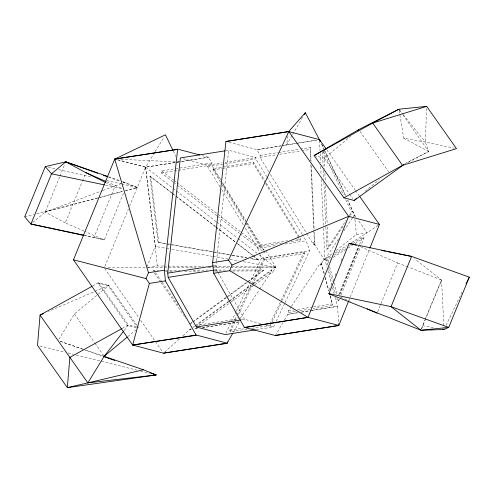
<?xml version="1.0" encoding="UTF-8"?>
<svg xmlns="http://www.w3.org/2000/svg" width="494" height="494" viewBox="0 0 494 494"><rect width="100%" height="100%" fill="white"/><g stroke="black" fill="none" stroke-linecap="round" stroke-linejoin="round"><path stroke-width="0.37" stroke-dasharray="2.47 1.85" d="M407.896 162.501L428.712 151.497L425.346 142.062L426.637 107.118M217.582 271.762L216.44 269.749L216.02 265.506L216.434 261.69M216.52 260.925L228.66 150.287L256.046 157.493L255.836 158.889L266.692 176.562M173.005 181.897L161.427 172.956L161.729 170.905L174.672 168.862M220.009 186.812L207.548 166.515L207.758 165.119L222.09 162.853M220.478 179.39L211.654 165.021L211.957 162.971L208.431 157.228L202.571 155.684M220.627 182.323L212.994 169.893L213.198 168.522L253.434 162.168L264.685 180.489M265.284 183.163L253.237 163.533L253.434 162.168M268.761 171.764L259.943 157.395L260.245 155.338L256.719 149.602L228.123 142.074M282.006 242.968L259.986 246.444L260.19 245.08L246.129 222.177M310.683 160.945L310.17 149.46L310.473 147.41L300.58 148.972M291.114 241.529L300.228 240.09L300.432 238.719L266.291 183.101M313.27 244.271L313.579 242.221L314.758 243.122L314.456 245.172L313.27 244.271L306.459 233.168M288.014 136.011L286.6 144.878L292.331 135.029M253.601 283.624L271.638 270.465L272.293 272.608L275.436 267.89L275.214 266.013L265.686 250.495M324.225 273.793L321.162 262.641L320.1 263.407L320.581 264.982L323.879 259.436L324.873 259.436L331.369 255.336M421.394 328.942L424.809 320.044M339.372 299.29L338.798 300.716L337.204 300.099L337.779 298.672M339.502 294.387L359.299 245.16M359.583 244.444L362.454 237.311L364.047 237.929L361.176 245.061M339.903 294.405L359.299 246.166M341.095 295.011L360.892 245.777M348.807 300.568L349.95 297.721M350.24 297.011L369.691 248.636M32.666 222.596L45.232 212.074L59.718 176.698M60.009 175.994L64.93 163.965M84.11 231.124L65.301 222.905L82.103 181.872M82.393 181.168L85.579 173.382M84.326 235.212L94.101 237.262L114.67 187.028L122.691 189.14M123.426 193.253L104.308 239.942L84.845 235.724M104.839 266.494L128.372 209.024M129.533 206.189L145.613 167.139M146.897 266.933L155.301 246.413L145.644 167.145L154.752 152.269M329.337 289.898L332.24 282.821M335.136 275.745L336 273.627M341.218 260.894L342.089 258.77M338.674 294.702L358.669 245.889M377.682 311.745L397.676 262.932L361.392 247.08M421.555 328.837L441.543 280.024L414.608 258.788M425.099 319.346L441.543 280.024L408.464 267.131M225.882 333.209L236.083 311.689M236.416 310.998L261.419 258.238L260.122 254.713M247.012 329.09L230.309 331.727L229.778 330.245L233.378 322.644M234.693 319.877L236.657 315.734M236.984 315.042L251.403 284.624M251.73 283.933L263.858 258.356L304.094 252.002L304.625 253.484L282.346 300.488M230.309 331.727L234.897 322.051M235.224 321.359L237.188 317.21M238.497 314.45L252.261 285.415M252.588 284.723L264.389 259.838L263.858 258.356M270.014 323.891L304.094 252.002M251.57 328.368L270.545 325.373L271.861 322.607M272.188 321.915L282.018 301.179M256.158 329.708L273.515 326.966L275.819 322.113M276.146 321.415L284.698 303.365M285.032 302.674L309.707 250.612L306.076 240.726L302.859 235.49M275.3 335.735L282.821 322.631M446.045 325.361L462.656 290.935M292.714 134.374L303.409 115.991M233.39 332.203L239.473 321.829L202.521 327.664M284.34 320.038L288.959 312.399L296.517 311.208M155.147 151.621L163.866 137.388M58.86 339.304L74.39 313.999L108.841 285.353L136.887 325.138M325.849 227.036L326.849 249.297L345.998 220.54M349.4 215.427L351.53 212.229L352.944 211.407L350.394 215.242M326.849 249.297L328.263 248.476L344.009 224.826M348.69 217.798L349.968 215.878M338.415 239.096L324.873 259.436L323.724 260.264M343.917 230.834L352.802 217.49M353.229 216.854L354.494 214.952L347.72 200.311L354.494 214.952L356.23 217.416M240.195 318.457L259.418 289.62M259.844 288.978L271.811 271.039L271.638 270.465M288.959 312.399L288.477 310.825L291.046 306.984M291.472 306.342L320.1 263.407M275.522 266.877L251.699 284.458M153.152 271.243L153.85 270.261L158.463 270.249M248.155 281.765L263.012 270.922L263.716 269.94L230.679 270.039M124.136 330.498L128.434 324.941L137.912 327.436M164.613 352.142L179.439 338.878M182.86 335.815L189.708 329.689L194.667 326.071M314.128 155.524L324.33 158.21L350.604 136.363M127.779 336.655L136.035 329.794M365.227 191.258L379.238 179.606M332.024 253.786L324.873 259.436L323.829 259.424L313.579 242.221M336.192 250.495L356.446 234.496L367.091 232.816L378.182 225.283M190.659 323.249L191.894 322.341M192.512 321.89L225.949 297.499M226.567 297.048L246.994 282.142M247.618 281.691L263.716 269.94M189.955 324.231L192.432 322.421M193.049 321.971L247.537 282.216M195.284 325.62L228.759 301.192M229.383 300.741L251.076 284.915M228.722 301.778L196.384 325.373L238.682 318.692M229.346 301.321L251.113 285.439M198.73 325.583L230.451 302.439M231.069 301.988L254.083 285.199M254.706 284.742L272.12 272.04L272.293 272.608M320.581 264.982L321.643 264.216M335.265 252.879L346.955 245.512M351.506 242.64L367.091 232.816L357.971 219.879M327.8 265.235L326.404 260.042L330.906 257.201M334.129 255.17L345.714 247.864M349.579 245.425L352.154 243.801M352.796 243.4L362.454 237.311M326.404 260.042L327.997 260.659L330.572 259.035M333.147 257.411L347.307 248.482M347.949 248.074L352.457 245.234M355.032 243.61L364.047 237.929M92.606 286.007L98.633 282.667L108.841 285.353L48.461 311.479M122.117 328.442L128.434 324.941L98.633 282.667M404.907 163.563L428.712 151.497L401.98 113.577M65.301 222.905L45.232 212.074L102.283 190.703M103.005 190.431L122.5 183.132M123.222 182.86L124.667 182.317L137.449 187.535L125.55 190.703M45.232 212.074L97.293 198.224M100.263 197.433L122.574 191.493M24.7 216.835L33.66 214.507M36.649 213.735L97.874 197.822M98.621 197.625L122.518 191.419M125.501 190.641L137.449 187.535L122.975 182.348M280.944 145.915L256.744 149.83L280.623 145.823M281.704 145.798L296.073 143.47M296.826 143.353L316.487 140.173M298.333 312.677L287.78 314.382L298.314 312.535M301.346 312.189L311.146 310.603M311.899 310.485L337.526 306.342L338.693 323.941M225.641 150.763L228.66 150.287M117.652 159.834L145.514 167.163L208.431 157.228L179.699 161.896M283.612 145.353L297.82 143.106M298.567 142.988L316.524 140.154M175.432 168.738L211.957 162.971M260.245 155.338L277.752 152.578M278.511 152.455L299.821 149.089M225.11 162.378L256.046 157.493M161.427 172.956L211.654 165.021M259.943 157.395L276.683 154.746M279.728 154.27L301.037 150.898M301.797 150.781L310.17 149.46M207.548 166.515L255.836 158.889M212.994 169.893L222.102 168.454M222.862 168.331L253.237 163.533M260.19 245.08L287.52 240.757M296.635 239.318L300.432 238.719M245.327 228.061L257.788 248.359L275.899 245.493M284.952 244.067L306.076 240.726M163.421 266.031L157.253 265.963L146.607 267.643L163.557 267.594M261.419 258.238L309.707 250.612M213.754 265.865L216.02 265.506M264.389 259.838L304.625 253.484M214.18 270.107L216.44 269.749M288.477 310.825L293.769 309.991M297.542 309.392L312.653 307.009M313.406 306.891L332.289 303.909L332.771 305.477L313.134 308.577M241.628 319.853L244.647 319.371L260.931 323.656M299.537 310.726L310.108 309.059M301.334 312.054L309.627 310.745M310.38 310.627L337.526 306.342L335.117 297.407M229.778 330.245L243.443 328.09M117.776 159.815L145.644 167.145L175.16 162.594M175.913 162.477L178.939 162.013M202.528 327.713L239.473 321.829M108.106 267.89L145.841 267.649M164.329 267.594L195.908 267.501M208.233 267.464L212.087 267.452M212.858 267.452L229.803 267.402M230.575 267.402L275.59 267.063L214.328 266.593M165.379 270.224L179.97 270.187M193.031 270.15L207.628 270.107M214.544 270.082L227.604 270.045M165.447 271.206L172.357 271.187M184.651 271.15L199.249 271.107M214.612 271.064L223.066 271.039M232.285 271.015L263.012 270.922M164.193 266.038L167.281 266.075M168.053 266.081L203.528 266.476M120.987 159.321L178.556 161.946L177.247 159.235M323.811 259.251L324.873 259.436L326.886 266.877M171.517 192.641L149.96 176.142L158.012 242.196L231.464 254.972M232.223 255.102L246.611 257.602M250.396 258.263L258.776 260.054L250.446 258.603M158.012 242.196L158.821 242.671L231.519 255.312M232.273 255.441L246.66 257.942M145.514 167.163L155.301 246.413L165.928 248.266M166.688 248.396L168.967 248.791M172.005 249.322L212.241 256.318M213 256.448L238.812 260.937M243.369 261.727L275.251 267.273L275.436 267.89M399.158 110.712L403.752 138.234L425.346 142.062L454.245 148.163M422.456 325.663L435.115 327.905M105.648 185.139L114.67 187.028L106.445 182.928M48.27 167.287L55.76 168.991M58.761 169.67L92.483 177.327M106.723 180.563L120.962 183.793M121.715 183.966L137.449 187.535M39.767 345.924L65.134 352.253M68.116 353L73.34 354.303M76.329 355.05L136.758 370.13M140.494 371.056L149.441 373.291M183.33 158.691L207.758 165.119M94.101 237.262L104.308 239.942L84.801 231.427M266.112 325.021L273.515 326.966M136.381 327.948L127.483 325.472L97.997 283.019L108.279 285.816L136.505 326.448M60.249 341.348L82.856 349.073M85.771 350.067L103.271 356.044M108.68 176.759L119.579 180.551M122.487 181.557L124.667 182.317M60.243 341.366L82.77 349.258M83.492 349.511L103.11 356.384M108.501 177.155L120.079 181.31M397.676 262.932L407.741 266.853M106.766 181.804L122.092 188.498M340.459 297.147L351.734 302.075M403.752 138.234L428.712 151.497M323.502 258.387L324.873 259.436L323.397 226.425M161.729 170.905L173.308 179.847M173.919 180.316L176.358 182.2M176.969 182.669L240.949 232.1M241.56 232.569L264.105 249.989M173.616 182.366L176.661 184.725M177.272 185.194L216.878 215.792M217.49 216.261L239.429 233.211M240.035 233.681L262.586 251.094M263.191 251.57L265.019 252.977M145.644 167.145L172.418 187.831M173.024 188.3L176.068 190.653M176.673 191.122L216.23 221.676M216.835 222.146L237.528 238.127M238.133 238.596L256.997 253.169M259.43 255.052L275.251 267.273L275.214 266.013M172.128 193.117L175.179 195.47M175.79 195.945L215.452 226.585M216.063 227.055L235.589 242.14M238.034 244.024L252.675 255.336M253.286 255.812L258.776 260.054M149.96 176.142L171.931 193.111M172.536 193.586L175.586 195.939M176.197 196.414L215.254 226.579M215.859 227.055L235.996 242.61M236.607 243.079L252.477 255.336M253.082 255.806L257.967 259.578M399.393 109.822L402.758 114.003M403.234 114.596L425.346 142.062M398.911 109.223L401.542 112.953M360.095 131.435L388.58 171.838M326.725 149.707L355.062 189.906M355.507 190.536L359.045 195.556M324.33 158.21L349.314 193.642M349.752 194.266L352.821 198.613M137.326 325.762L138.641 327.627M74.39 313.999L94.552 342.589M94.99 343.213L103.759 355.649M153.85 270.261L155.165 272.151M155.604 272.781L161.742 281.617M162.18 282.247L177.951 304.952M154.468 273.133L160.599 281.963M161.038 282.599L186.016 318.55M104.697 268.545L138.907 317.803M140.66 320.328L162.594 351.901M270.366 174.376L306.058 232.513M267.093 177.216L302.458 234.835M265.686 183.817L300.228 240.09M222.479 182.657L245.74 220.546M247.34 223.158L264.185 250.594M213.198 168.522L220.429 180.298M222.436 183.57L245.728 221.522M222.232 184.941L245.129 222.232M245.53 222.887L259.986 246.444M221.615 189.43L243.721 225.443M217.965 272.435L244.647 319.371M173.314 151.09L175.938 156.518M321.897 144.538L323.836 148.725M324.157 149.423L345.819 196.075M321.458 143.865L324.373 150.133M324.694 150.831L345.423 195.433M323.348 151.602L343.429 194.809M345.701 199.687L351.53 212.229M257.788 248.359L259.863 254.002M270.193 324.385L270.545 325.373M327.997 260.659L328.596 262.888M329.597 266.593L333.796 282.173M334 282.914L337.001 294.041M338.396 299.234L338.798 300.716M328.603 268.199L332.203 281.555M333.407 286.001L335.605 294.165M336.803 298.611L337.204 300.099M327.886 270.601L331.505 284.001M332.505 287.724L334.111 293.683M325.219 277.48L328.794 290.744M330.19 295.9L332.771 305.477M321.162 262.641L324.144 273.695M325.138 277.381L328.714 290.645M330.103 295.801L332.289 303.909M150.775 176.617L158.821 242.671M354.494 214.952L354.643 216.452M354.945 219.459L356.446 234.496M155.301 246.413L157.253 265.963M441.543 280.024L444.013 328.726M323.897 150.985L324.688 168.639M324.898 173.246L325.243 180.921M325.447 185.528L327.164 223.912M327.3 226.981L328.263 248.476M322.483 151.812L323.132 166.398M323.304 170.232L323.718 179.446M323.854 182.514L325.818 226.271M319.55 140.45L319.995 150.429M320.131 153.498L320.544 162.711M320.717 166.546L321.094 174.993M321.304 179.6L323.366 225.659M310.473 147.41L311.09 161.192M311.294 165.786L314.141 229.34M314.277 232.402L314.758 243.122M310.856 164.774L313.77 229.858M313.801 230.624L314.456 245.172M191.215 329.449L189.708 329.689L191.215 329.455M197.248 328.498L194.228 328.973L197.248 328.529"/><path stroke-width="0.74" d="M172.659 149.731L165.447 134.8L114.843 159.043L177.661 149.355L114.719 159.062L73.464 259.807L132.676 345.059L196.217 335.259L165.416 280.882L164.354 270.23L177.636 149.126L199.638 154.912M255.404 329.831L225.227 334.599L196.359 327.003L168.151 277.381L167.732 273.133L180.372 157.913L224.887 150.88M348.523 301.278L338.798 325.472L307.997 317.364L244.505 327.633L213.704 273.25L212.642 262.604L225.925 141.494L288.842 131.558L348.622 216.341L379.417 224.449L369.975 247.926M227.691 341.928L227.012 343.367L163.471 353.167L132.676 345.059L149.379 283.414L146.045 278.61L73.464 259.807M213.704 273.25L229.735 270.718L232.026 265.025L348.622 216.341L307.997 317.364L244.481 327.399L275.275 335.506L338.798 325.472L338.693 323.941M328.918 293.646L349.147 243.351L411.613 256.429L469.3 277.165L448.731 327.392L444.05 329.492L420.974 330.258L329.09 293.911L328.918 293.646L391.044 306.657L448.731 327.392L420.974 330.258L391.044 306.657L411.613 256.429L386.926 251.514M107.951 176.506L65.801 161.847L45.269 166.608L24.7 216.835L30.949 224.035L84.097 235.564M146.045 278.61L148.447 272.744L114.719 159.062M212.642 262.604L228.543 260.091L288.842 131.558M465.978 284.05L469.3 277.165M304.174 114.676L305.317 112.706L320.161 141.074M232.631 333.499L227.012 343.367M91.933 286.378L40.045 315.123L37.532 345.368L67.332 387.642L87.864 382.875L104.197 356.267L123.673 331.097M225.925 141.494L288.718 131.577L305.317 112.706M97.645 173.264L65.801 161.847L51.518 173.808L30.949 224.035L83.572 235.058M357.613 130.54L358.78 129.57L398.911 109.223L426.668 106.358L456.468 148.632L402.517 165.342L343.929 197.798L314.128 155.524L358.78 129.57M104.197 356.267L127.193 337.149M343.929 197.798L354.136 200.484L356.47 198.539M354.136 200.484L403.864 164.632M314.128 155.524L372.717 123.068L398.911 109.223M121.45 328.813L69.845 357.397L67.332 387.642L156.16 374.965L143.377 369.747L103.999 356.298M43.552 313.61L40.045 315.123L87.864 382.875L156.16 374.965L150.343 372.933M426.668 106.358L372.717 123.068L402.517 165.342M87.864 382.875L143.377 369.747M338.798 325.472L275.275 335.506M320.606 141.753L319.513 139.679L326.281 149.083M148.447 272.744L164.354 270.23M167.732 273.133L213 265.982M168.151 277.381L213.427 270.224M149.379 283.414L165.416 280.882M196.359 327.003L240.874 319.97M132.676 345.059L196.192 335.025L226.987 343.132L163.471 353.167M114.843 159.043L116.38 159.111M442.562 329.226L444.05 329.492M381.689 250.47L385.425 251.218M104.148 184.824L51.518 173.808L45.269 166.608M153.918 374.409L156.16 374.965M288.718 131.577L319.637 139.66M349.147 243.351L356.359 245.246M329.09 293.911L331.221 294.473M103.839 356.637L114.738 360.459M103.437 175.339L107.056 176.636M65.801 161.847L85.87 172.678L106.068 181.502M367.24 308.849L377.101 313.159M85.87 172.678L105.759 182.589M229.735 270.718L307.997 317.364M359.49 196.186L379.417 224.449M228.543 260.091L232.026 265.025"/></g></svg>
